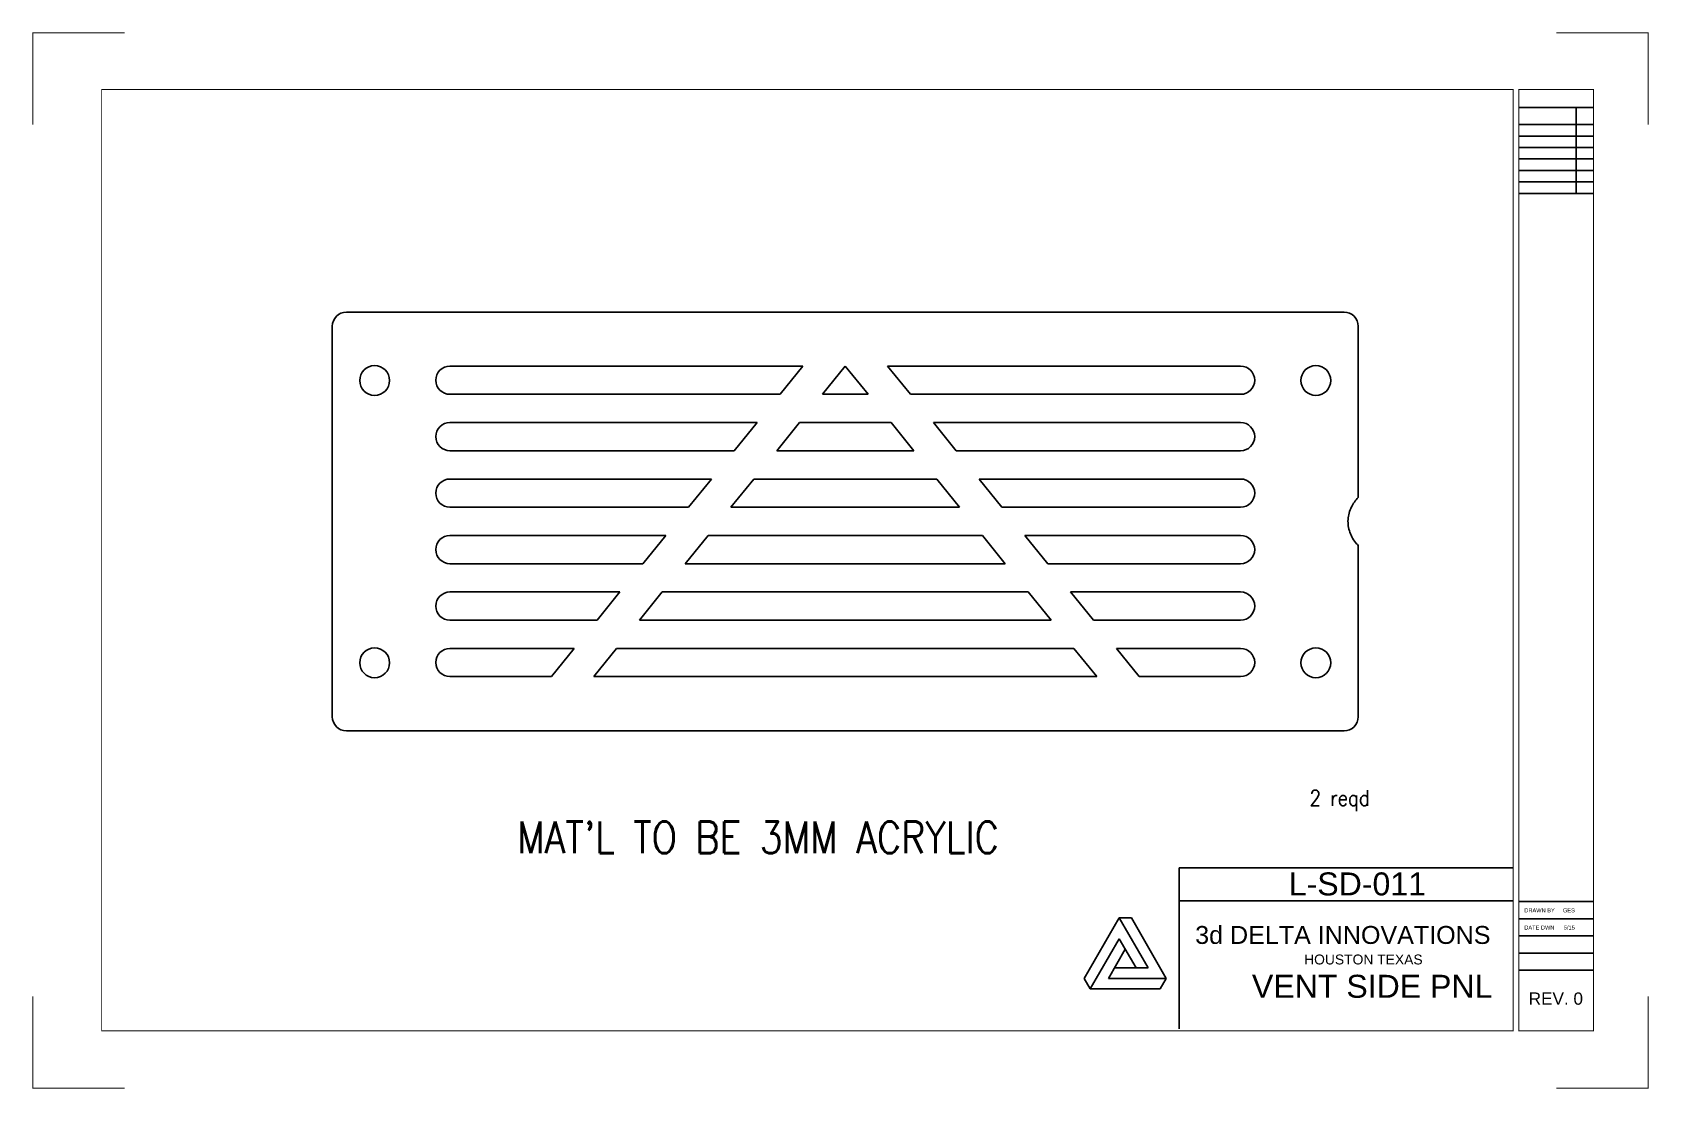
# Model space of a CAD drawing. Header units: inches. Extents: x 81400 to 81743, y 8477 to 8701.
import ezdxf

# ---------------------------------------------------------------- set-up
doc = ezdxf.new("R2010")
doc.units = ezdxf.units.IN
doc.header["$MEASUREMENT"] = 0
doc.layers.add('Title Block', color=7, linetype='Continuous')
doc.styles.add('ROMANS', font='ROMANS.SHX')
doc.styles.get("Standard").update_dxf_attribs({"font": 'arial.ttf'})

msp = doc.modelspace()

# ---------------------------------------------------------------- linework, layer by layer
at = {"color": 6}
for p, q in [((81466.75, 8641.85), (81678.75, 8641.85)), ((81463.75, 8638.85), (81463.75, 8555.85)), ((81681.75, 8602.44), (81681.75, 8638.85)), ((81488.75, 8630.38), (81563.75, 8630.38)), ((81563.75, 8630.38), (81558.89, 8624.38)), ((81572.75, 8630.38), (81567.9, 8624.38)), ((81572.75, 8630.38), (81577.61, 8624.38)), ((81656.75, 8630.38), (81581.76, 8630.38)), ((81581.76, 8630.38), (81586.62, 8624.38)), ((81488.75, 8624.38), (81558.89, 8624.38)), ((81567.9, 8624.38), (81577.61, 8624.38)), ((81656.75, 8624.38), (81586.62, 8624.38)), ((81488.75, 8618.38), (81554.03, 8618.38)), ((81554.03, 8618.38), (81549.17, 8612.38)), ((81563.04, 8618.38), (81558.18, 8612.38)), ((81563.04, 8618.38), (81582.47, 8618.38)), ((81582.47, 8618.38), (81587.33, 8612.38)), ((81656.75, 8618.38), (81591.48, 8618.38)), ((81591.48, 8618.38), (81596.34, 8612.38)), ((81488.75, 8612.38), (81549.17, 8612.38)), ((81558.18, 8612.38), (81587.33, 8612.38)), ((81656.75, 8612.38), (81596.34, 8612.38)), ((81488.75, 8606.38), (81544.31, 8606.38)), ((81544.31, 8606.38), (81539.45, 8600.38)), ((81553.32, 8606.38), (81548.46, 8600.38)), ((81553.32, 8606.38), (81592.19, 8606.38)), ((81592.19, 8606.38), (81597.05, 8600.38)), ((81656.75, 8606.38), (81601.2, 8606.38)), ((81601.2, 8606.38), (81606.05, 8600.38)), ((81488.75, 8600.38), (81539.45, 8600.38)), ((81548.46, 8600.38), (81597.05, 8600.38)), ((81656.75, 8600.38), (81606.05, 8600.38)), ((81488.75, 8594.38), (81534.59, 8594.38)), ((81534.59, 8594.38), (81529.74, 8588.38)), ((81543.6, 8594.38), (81538.74, 8588.38)), ((81543.6, 8594.38), (81601.91, 8594.38)), ((81601.91, 8594.38), (81606.76, 8588.38)), ((81656.75, 8594.38), (81610.91, 8594.38)), ((81610.91, 8594.38), (81615.77, 8588.38)), ((81681.75, 8555.85), (81681.75, 8592.25)), ((81488.75, 8588.38), (81529.74, 8588.38)), ((81538.74, 8588.38), (81606.76, 8588.38)), ((81656.75, 8588.38), (81615.77, 8588.38)), ((81488.75, 8582.38), (81524.88, 8582.38)), ((81524.88, 8582.38), (81520.02, 8576.38)), ((81533.88, 8582.38), (81529.03, 8576.38)), ((81533.88, 8582.38), (81611.62, 8582.38)), ((81611.62, 8582.38), (81616.48, 8576.38)), ((81656.75, 8582.38), (81620.63, 8582.38)), ((81620.63, 8582.38), (81625.49, 8576.38)), ((81488.75, 8576.38), (81520.02, 8576.38)), ((81529.03, 8576.38), (81616.48, 8576.38)), ((81656.75, 8576.38), (81625.49, 8576.38)), ((81488.75, 8570.38), (81515.16, 8570.38)), ((81515.16, 8570.38), (81510.3, 8564.38)), ((81524.17, 8570.38), (81519.31, 8564.38)), ((81524.17, 8570.38), (81621.34, 8570.38)), ((81621.34, 8570.38), (81626.2, 8564.38)), ((81656.75, 8570.38), (81630.35, 8570.38)), ((81630.35, 8570.38), (81635.21, 8564.38)), ((81488.75, 8564.38), (81510.3, 8564.38)), ((81519.31, 8564.38), (81626.2, 8564.38)), ((81656.75, 8564.38), (81635.21, 8564.38)), ((81466.75, 8552.85), (81678.75, 8552.85)), ((81623.54, 8500.24), (81630.97, 8513.12)), ((81637.12, 8502.47), (81630.97, 8513.12)), ((81630.97, 8513.12), (81633.54, 8513.12)), ((81640.97, 8500.24), (81633.54, 8513.12)), ((81624.82, 8498.02), (81630.97, 8508.67)), ((81634.55, 8502.47), (81630.97, 8508.67)), ((81628.67, 8500.24), (81632.25, 8506.45)), ((81629.96, 8502.47), (81637.12, 8502.47)), ((81624.82, 8498.02), (81623.54, 8500.24)), ((81624.82, 8498.02), (81639.69, 8498.02)), ((81628.67, 8500.24), (81640.97, 8500.24)), ((81639.69, 8498.02), (81640.97, 8500.24))]:
    msp.add_line(p, q, dxfattribs=at)
for p, q in [((81643.73, 8489.54), (81643.73, 8523.75)), ((81643.73, 8523.75), (81714.66, 8523.75)), ((81643.73, 8516.69), (81714.66, 8516.69))]:
    msp.add_line(p, q)
at = {"color": 3}
for centre in [(81472.75, 8627.32), (81672.75, 8627.32), (81472.75, 8567.32), (81672.75, 8567.32)]:
    msp.add_circle(centre, 3.17, dxfattribs=at)
at = {"color": 6}
for centre, start, end in [((81466.75, 8638.85), 90, 180), ((81678.75, 8638.85), 0, 90), ((81488.75, 8627.38), 90, 270), ((81656.75, 8627.38), 270, 90), ((81488.75, 8615.38), 90, 270), ((81656.75, 8615.38), 270, 90), ((81488.75, 8603.38), 90, 270), ((81656.75, 8603.38), 270, 90), ((81488.75, 8591.38), 90, 270), ((81656.75, 8591.38), 270, 90), ((81488.75, 8579.38), 90, 270), ((81656.75, 8579.38), 270, 90), ((81488.75, 8567.38), 90, 270), ((81656.75, 8567.38), 270, 90), ((81466.75, 8555.85), 180, 270), ((81678.75, 8555.85), 270, 0)]:
    msp.add_arc(centre, 3, start, end, dxfattribs=at)
msp.add_open_spline([(81681.75, 8602.44), (81681.16, 8601.85), (81680.66, 8601.17), (81679.89, 8599.6), (81679.64, 8598.69), (81679.53, 8596.86), (81679.66, 8595.93), (81680.27, 8594.18), (81680.76, 8593.35), (81681.51, 8592.5), (81681.63, 8592.37), (81681.75, 8592.25)], degree=3, knots=[5.533163, 5.533163, 5.533163, 5.533163, 5.85606, 5.85606, 6.225686, 6.225686, 6.595312, 6.595312, 6.964938, 6.964938, 7.033106, 7.033106, 7.033106, 7.033106], dxfattribs=at)
at = {"layer": 'Title Block'}
for p, q in [((81715.88, 8685.37), (81731.72, 8685.37)), ((81728.07, 8667.09), (81728.07, 8685.37)), ((81715.88, 8681.72), (81731.72, 8681.72)), ((81715.88, 8679.28), (81731.72, 8679.28)), ((81715.88, 8676.84), (81731.72, 8676.84)), ((81715.88, 8674.4), (81731.72, 8674.4)), ((81715.88, 8671.96), (81731.72, 8671.96)), ((81715.88, 8669.52), (81731.72, 8669.52)), ((81715.88, 8667.09), (81731.72, 8667.09)), ((81715.88, 8516.59), (81731.72, 8516.59)), ((81715.88, 8512.93), (81731.72, 8512.93)), ((81715.88, 8509.27), (81731.72, 8509.27)), ((81715.88, 8505.61), (81731.72, 8505.61)), ((81715.88, 8501.96), (81731.72, 8501.96))]:
    msp.add_line(p, q, dxfattribs=at)
at = {"layer": 'Title Block', "const_width": 0.195}
for points in [[(81400.11, 8681.72), (81400.11, 8701.22), (81419.62, 8701.22)], [(81743.37, 8681.72), (81743.37, 8701.22), (81723.86, 8701.22)], [(81400.11, 8496.4), (81400.11, 8476.9), (81419.62, 8476.9)], [(81743.37, 8496.4), (81743.37, 8476.9), (81723.86, 8476.9)]]:
    msp.add_lwpolyline(points, dxfattribs=at)
for points in [[(81414.74, 8489.09), (81714.66, 8489.09), (81714.66, 8689.14), (81414.74, 8689.14)], [(81715.88, 8489.09), (81731.72, 8489.09), (81731.72, 8689.14), (81715.88, 8689.14)]]:
    msp.add_lwpolyline(points, close=True, dxfattribs=at)

# ---------------------------------------------------------------- texts
at = {"style": 'ROMANS', "width": 0.85}
for s, height, p in [('2 reqd', 3.353, (81671.39, 8536.9)), ("MAT'L TO BE 3MM ACRYLIC", 6.7061, (81503.03, 8526.85))]:
    msp.add_text(s, height=height, dxfattribs=at).set_placement(p)
at = {"attachment_point": 1}
for s, insert, char_height, width in [('L-SD-011', (81666.99, 8522.76), 4.877, 83.8277), ('DRAWN BY', (81717.04, 8515.13), 0.859, 14.7644), ('GES', (81725.25, 8515.13), 0.859, 14.7644), ('3d DELTA INNOVATIONS', (81647.1, 8511.38), 3.8137, 65.5558), ('DATE DWN      5/15', (81717.04, 8511.47), 0.8589, 14.7644), ('HOUSTON TEXAS', (81670.25, 8505.31), 2.107, 36.2177), ('VENT SIDE PNL', (81659.16, 8501), 4.8767, 83.8277), ('REV. 0', (81717.98, 8497.25), 2.605, 44.7723)]:
    msp.add_mtext(s, dxfattribs=dict(at, insert=insert, char_height=char_height, width=width))

doc.saveas('drawing.dxf')
